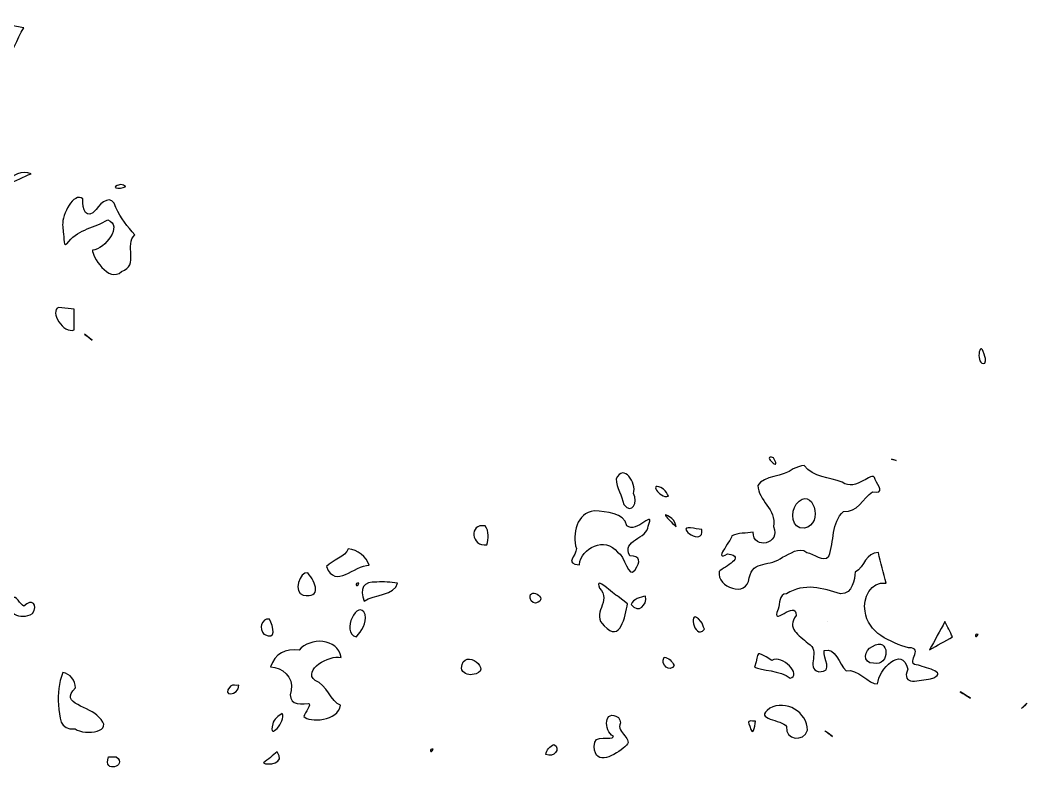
# Model space of a CAD drawing. Header units: centimetres. Extents: x -10.8 to 7.1, y -6.8 to 6.6.
# Drawn here: x 3.161 to 5.507, y 3.04 to 4.785 of the extents above; entities that cross this region are included whole.
import ezdxf

# ---------------------------------------------------------------- set-up
doc = ezdxf.new("R2010")
doc.units = ezdxf.units.CM
doc.header["$MEASUREMENT"] = 0
doc.layers.add('Layer 1', color=7, linetype='Continuous')

msp = doc.modelspace()

# ---------------------------------------------------------------- linework, layer by layer
at = {"layer": 'Layer 1'}
for points, knots in [([(3.16916, 4.76722), (3.15159, 4.74212), (3.14638, 4.70427), (3.12021, 4.68803), (3.12021, 4.68803), (3.09859, 4.68021), (3.06443, 4.64895), (3.07002, 4.69193), (3.07002, 4.69193), (3.0643, 4.72426), (3.05296, 4.759), (3.09313, 4.77169), (3.09313, 4.77169), (3.10459, 4.78533), (3.12171, 4.7737), (3.13634, 4.77318), (3.13634, 4.77318), (3.14728, 4.77119), (3.15822, 4.7692), (3.16916, 4.76721), (3.16916, 4.76721), (3.16916, 4.76721), (3.16916, 4.76722), (3.16916, 4.76722)], [0, 0, 0, 0, 0.1428571, 0.1428571, 0.1428571, 0.1428571, 0.2857143, 0.2857143, 0.2857143, 0.2857143, 0.4285714, 0.4285714, 0.4285714, 0.4285714, 0.5714286, 0.5714286, 0.5714286, 0.5714286, 0.7142857, 0.7142857, 0.7142857, 0.7142857, 1, 1, 1, 1]), ([(3.18667, 4.42731), (3.16878, 4.41936), (3.15089, 4.41141), (3.133, 4.40346), (3.133, 4.40346), (3.13924, 4.42564), (3.16618, 4.43606), (3.18667, 4.42731)], [0, 0, 0, 0, 0.3333333, 0.3333333, 0.3333333, 0.3333333, 1, 1, 1, 1]), ([(3.40739, 4.39749), (3.39072, 4.3893), (3.36703, 4.3948), (3.39567, 4.40246), (3.39567, 4.40246), (3.39994, 4.40174), (3.40355, 4.39928), (3.40739, 4.39749)], [0, 0, 0, 0, 0.3333333, 0.3333333, 0.3333333, 0.3333333, 1, 1, 1, 1]), ([(3.2599, 4.30795), (3.25908, 4.33099), (3.28517, 4.38659), (3.30732, 4.36844), (3.30732, 4.36844), (3.30577, 4.34447), (3.31483, 4.3167), (3.3382, 4.34396), (3.3382, 4.34396), (3.35065, 4.3618), (3.37408, 4.38118), (3.38429, 4.34871), (3.38429, 4.34871), (3.39456, 4.32347), (3.41178, 4.30416), (3.42814, 4.28488), (3.42814, 4.28488), (3.40292, 4.26205), (3.43909, 4.21309), (3.3975, 4.19927), (3.3975, 4.19927), (3.36662, 4.17107), (3.32776, 4.23662), (3.32965, 4.24922), (3.32965, 4.24922), (3.35873, 4.25096), (3.40146, 4.30725), (3.36497, 4.31954), (3.36497, 4.31954), (3.33537, 4.3017), (3.29805, 4.29802), (3.27464, 4.26964), (3.27464, 4.26964), (3.25884, 4.24783), (3.26426, 4.28034), (3.26139, 4.29148), (3.26139, 4.29148), (3.2609, 4.29697), (3.2604, 4.30247), (3.25991, 4.30796), (3.25991, 4.30796), (3.25991, 4.30796), (3.2599, 4.30795), (3.2599, 4.30795)], [0, 0, 0, 0, 0.0833333, 0.0833333, 0.0833333, 0.0833333, 0.1666667, 0.1666667, 0.1666667, 0.1666667, 0.25, 0.25, 0.25, 0.25, 0.3333333, 0.3333333, 0.3333333, 0.3333333, 0.4166667, 0.4166667, 0.4166667, 0.4166667, 0.5, 0.5, 0.5, 0.5, 0.5833333, 0.5833333, 0.5833333, 0.5833333, 0.6666667, 0.6666667, 0.6666667, 0.6666667, 0.75, 0.75, 0.75, 0.75, 0.8333333, 0.8333333, 0.8333333, 0.8333333, 1, 1, 1, 1]), ([(3.28718, 4.11122), (3.28718, 4.11122), (3.28718, 4.06351), (3.28718, 4.06351), (3.28718, 4.06351), (3.26185, 4.05238), (3.22835, 4.10749), (3.25114, 4.11572), (3.25114, 4.11572), (3.25114, 4.11572), (3.28718, 4.11122), (3.28718, 4.11122)], [0, 0, 0, 0, 0.25, 0.25, 0.25, 0.25, 0.5, 0.5, 0.5, 0.5, 1, 1, 1, 1]), ([(5.40927, 3.98596), (5.38669, 3.97683), (5.39637, 4.04692), (5.40788, 4.00646), (5.40788, 4.00646), (5.40998, 4.00002), (5.41291, 3.99246), (5.40927, 3.98596)], [0, 0, 0, 0, 0.3333333, 0.3333333, 0.3333333, 0.3333333, 1, 1, 1, 1]), ([(4.54992, 3.71585), (4.56724, 3.75299), (4.59878, 3.70629), (4.59037, 3.68178), (4.59037, 3.68178), (4.6025, 3.66189), (4.58659, 3.63127), (4.56776, 3.65644), (4.56776, 3.65644), (4.56422, 3.67702), (4.55012, 3.69481), (4.54992, 3.71585)], [0, 0, 0, 0, 0.25, 0.25, 0.25, 0.25, 0.5, 0.5, 0.5, 0.5, 1, 1, 1, 1]), ([(4.98839, 3.74704), (5.00929, 3.71923), (5.04678, 3.7201), (5.07661, 3.70793), (5.07661, 3.70793), (5.09405, 3.69737), (5.11033, 3.70233), (5.12624, 3.71218), (5.12624, 3.71218), (5.13584, 3.71414), (5.15077, 3.73156), (5.15379, 3.71442), (5.15379, 3.71442), (5.1604, 3.69897), (5.17807, 3.68073), (5.14758, 3.68606), (5.14758, 3.68606), (5.12461, 3.67039), (5.11263, 3.63618), (5.0802, 3.6401), (5.0802, 3.6401), (5.05075, 3.61418), (5.0592, 3.56954), (5.04577, 3.53593), (5.04577, 3.53593), (5.03118, 3.51954), (5.01166, 3.54197), (4.99447, 3.54459), (4.99447, 3.54459), (4.97468, 3.55917), (4.95629, 3.54066), (4.93744, 3.53307), (4.93744, 3.53307), (4.91062, 3.51022), (4.86798, 3.52829), (4.86021, 3.48494), (4.86021, 3.48494), (4.85491, 3.43716), (4.78444, 3.4634), (4.78998, 3.4999), (4.78998, 3.4999), (4.80249, 3.51161), (4.85513, 3.53394), (4.80963, 3.54116), (4.80963, 3.54116), (4.77487, 3.52091), (4.81626, 3.5697), (4.81998, 3.58323), (4.81998, 3.58323), (4.83482, 3.59049), (4.85289, 3.5887), (4.86913, 3.59199), (4.86913, 3.59199), (4.86913, 3.54834), (4.9354, 3.56543), (4.9167, 3.60455), (4.9167, 3.60455), (4.92466, 3.64524), (4.88028, 3.66625), (4.88037, 3.70061), (4.88037, 3.70061), (4.89343, 3.72395), (4.93927, 3.72002), (4.96269, 3.73936), (4.96269, 3.73936), (4.97092, 3.74239), (4.97957, 3.74647), (4.9884, 3.74704), (4.9884, 3.74704), (4.9884, 3.74704), (4.98839, 3.74704), (4.98839, 3.74704)], [0, 0, 0, 0, 0.0526316, 0.0526316, 0.0526316, 0.0526316, 0.1052632, 0.1052632, 0.1052632, 0.1052632, 0.1578947, 0.1578947, 0.1578947, 0.1578947, 0.2105263, 0.2105263, 0.2105263, 0.2105263, 0.2631579, 0.2631579, 0.2631579, 0.2631579, 0.3157895, 0.3157895, 0.3157895, 0.3157895, 0.3684211, 0.3684211, 0.3684211, 0.3684211, 0.4210526, 0.4210526, 0.4210526, 0.4210526, 0.4736842, 0.4736842, 0.4736842, 0.4736842, 0.5263158, 0.5263158, 0.5263158, 0.5263158, 0.5789474, 0.5789474, 0.5789474, 0.5789474, 0.6315789, 0.6315789, 0.6315789, 0.6315789, 0.6842105, 0.6842105, 0.6842105, 0.6842105, 0.7368421, 0.7368421, 0.7368421, 0.7368421, 0.7894737, 0.7894737, 0.7894737, 0.7894737, 0.8421053, 0.8421053, 0.8421053, 0.8421053, 0.8947368, 0.8947368, 0.8947368, 0.8947368, 1, 1, 1, 1]), ([(4.67219, 3.67548), (4.65, 3.6687), (4.62339, 3.71508), (4.66048, 3.69202), (4.66048, 3.69202), (4.66574, 3.68756), (4.6687, 3.68125), (4.67219, 3.67548)], [0, 0, 0, 0, 0.3333333, 0.3333333, 0.3333333, 0.3333333, 1, 1, 1, 1]), ([(4.98839, 3.60141), (5.03695, 3.60866), (5.00755, 3.70424), (4.96979, 3.65712), (4.96979, 3.65712), (4.95661, 3.63908), (4.9574, 3.59805), (4.98839, 3.60141)], [0, 0, 0, 0, 0.3333333, 0.3333333, 0.3333333, 0.3333333, 1, 1, 1, 1]), ([(4.45728, 3.55364), (4.44735, 3.58765), (4.45765, 3.63643), (4.499, 3.64156), (4.499, 3.64156), (4.52802, 3.63809), (4.56775, 3.63859), (4.57495, 3.60675), (4.57495, 3.60675), (4.59677, 3.58664), (4.6429, 3.64946), (4.62428, 3.60595), (4.62428, 3.60595), (4.62503, 3.57624), (4.5603, 3.57366), (4.58208, 3.53691), (4.58208, 3.53691), (4.60664, 3.53647), (4.60788, 3.5221), (4.59402, 3.50407), (4.59402, 3.50407), (4.57798, 3.47873), (4.57044, 3.53948), (4.5534, 3.54479), (4.5534, 3.54479), (4.52467, 3.58364), (4.4682, 3.55433), (4.4643, 3.51589), (4.4643, 3.51589), (4.42812, 3.51791), (4.45783, 3.53601), (4.45727, 3.55364), (4.45727, 3.55364), (4.45727, 3.55364), (4.45728, 3.55364), (4.45728, 3.55364)], [0, 0, 0, 0, 0.1, 0.1, 0.1, 0.1, 0.2, 0.2, 0.2, 0.2, 0.3, 0.3, 0.3, 0.3, 0.4, 0.4, 0.4, 0.4, 0.5, 0.5, 0.5, 0.5, 0.6, 0.6, 0.6, 0.6, 0.7, 0.7, 0.7, 0.7, 0.8, 0.8, 0.8, 0.8, 1, 1, 1, 1]), ([(4.69013, 3.60391), (4.6763, 3.616), (4.64658, 3.6473), (4.68003, 3.62373), (4.68003, 3.62373), (4.6853, 3.61833), (4.68855, 3.61123), (4.69013, 3.60391)], [0, 0, 0, 0, 0.3333333, 0.3333333, 0.3333333, 0.3333333, 1, 1, 1, 1]), ([(4.24879, 3.56217), (4.21195, 3.55653), (4.20617, 3.61354), (4.24504, 3.60615), (4.24504, 3.60615), (4.25402, 3.59377), (4.25194, 3.57628), (4.24879, 3.56217)], [0, 0, 0, 0, 0.3333333, 0.3333333, 0.3333333, 0.3333333, 1, 1, 1, 1]), ([(4.74975, 3.59795), (4.75476, 3.55629), (4.68695, 3.60462), (4.72353, 3.6017), (4.72353, 3.6017), (4.73227, 3.60045), (4.74101, 3.5992), (4.74975, 3.59795)], [0, 0, 0, 0, 0.3333333, 0.3333333, 0.3333333, 0.3333333, 1, 1, 1, 1]), ([(3.97447, 3.51447), (3.94106, 3.51517), (3.89444, 3.45783), (3.87507, 3.51149), (3.87507, 3.51149), (3.88918, 3.52727), (3.91886, 3.53392), (3.92575, 3.55297), (3.92575, 3.55297), (3.94693, 3.55119), (3.96818, 3.5349), (3.97447, 3.51447)], [0, 0, 0, 0, 0.25, 0.25, 0.25, 0.25, 0.5, 0.5, 0.5, 0.5, 1, 1, 1, 1]), ([(5.16116, 3.54428), (5.16712, 3.52043), (5.17309, 3.49657), (5.17905, 3.47272), (5.17905, 3.47272), (5.14329, 3.47869), (5.12452, 3.4373), (5.13017, 3.40719), (5.13017, 3.40719), (5.13571, 3.35706), (5.18961, 3.3349), (5.23171, 3.32173), (5.23171, 3.32173), (5.27154, 3.3247), (5.21811, 3.28139), (5.25508, 3.28189), (5.25508, 3.28189), (5.27393, 3.27415), (5.32746, 3.26366), (5.28296, 3.24994), (5.28296, 3.24994), (5.25762, 3.24674), (5.21333, 3.23176), (5.22979, 3.27269), (5.22979, 3.27269), (5.21622, 3.32857), (5.16211, 3.27122), (5.15924, 3.23826), (5.15924, 3.23826), (5.13916, 3.23651), (5.11264, 3.27481), (5.08612, 3.26883), (5.08612, 3.26883), (5.06927, 3.2835), (5.06162, 3.32479), (5.03516, 3.3158), (5.03516, 3.3158), (5.03014, 3.29685), (5.05947, 3.26599), (5.0223, 3.26597), (5.0223, 3.26597), (4.9903, 3.27571), (5.02884, 3.31563), (4.99709, 3.33282), (4.99709, 3.33282), (4.97606, 3.35198), (4.94628, 3.36767), (4.96939, 3.39743), (4.96939, 3.39743), (4.97048, 3.43769), (4.90784, 3.36534), (4.9277, 3.41219), (4.9277, 3.41219), (4.93303, 3.42518), (4.92785, 3.44701), (4.94726, 3.44814), (4.94726, 3.44814), (4.98783, 3.47406), (5.03213, 3.46132), (5.07271, 3.44802), (5.07271, 3.44802), (5.10287, 3.44688), (5.10503, 3.483), (5.10735, 3.49875), (5.10735, 3.49875), (5.12865, 3.51021), (5.13268, 3.54496), (5.16114, 3.54429), (5.16114, 3.54429), (5.16114, 3.54429), (5.16116, 3.54428), (5.16116, 3.54428)], [0, 0, 0, 0, 0.0526316, 0.0526316, 0.0526316, 0.0526316, 0.1052632, 0.1052632, 0.1052632, 0.1052632, 0.1578947, 0.1578947, 0.1578947, 0.1578947, 0.2105263, 0.2105263, 0.2105263, 0.2105263, 0.2631579, 0.2631579, 0.2631579, 0.2631579, 0.3157895, 0.3157895, 0.3157895, 0.3157895, 0.3684211, 0.3684211, 0.3684211, 0.3684211, 0.4210526, 0.4210526, 0.4210526, 0.4210526, 0.4736842, 0.4736842, 0.4736842, 0.4736842, 0.5263158, 0.5263158, 0.5263158, 0.5263158, 0.5789474, 0.5789474, 0.5789474, 0.5789474, 0.6315789, 0.6315789, 0.6315789, 0.6315789, 0.6842105, 0.6842105, 0.6842105, 0.6842105, 0.7368421, 0.7368421, 0.7368421, 0.7368421, 0.7894737, 0.7894737, 0.7894737, 0.7894737, 0.8421053, 0.8421053, 0.8421053, 0.8421053, 0.8947368, 0.8947368, 0.8947368, 0.8947368, 1, 1, 1, 1]), ([(3.83134, 3.49658), (3.85087, 3.4741), (3.86442, 3.437), (3.82034, 3.44518), (3.82034, 3.44518), (3.79705, 3.44892), (3.81206, 3.50195), (3.83134, 3.49658)], [0, 0, 0, 0, 0.3333333, 0.3333333, 0.3333333, 0.3333333, 1, 1, 1, 1]), ([(4.04012, 3.47272), (4.03498, 3.44354), (3.98492, 3.44716), (3.9626, 3.43098), (3.9626, 3.43098), (3.95117, 3.45857), (3.96012, 3.47854), (3.99256, 3.47535), (3.99256, 3.47535), (4.00845, 3.47651), (4.02439, 3.47497), (4.04013, 3.47273), (4.04013, 3.47273), (4.04013, 3.47273), (4.04012, 3.47272), (4.04012, 3.47272)], [0, 0, 0, 0, 0.2, 0.2, 0.2, 0.2, 0.4, 0.4, 0.4, 0.4, 0.6, 0.6, 0.6, 0.6, 1, 1, 1, 1]), ([(4.57684, 3.42502), (4.57083, 3.39719), (4.56002, 3.33145), (4.5224, 3.37351), (4.5224, 3.37351), (4.48923, 3.40057), (4.54162, 3.43143), (4.51127, 3.46126), (4.51127, 3.46126), (4.49877, 3.49428), (4.54286, 3.44647), (4.55471, 3.44162), (4.55471, 3.44162), (4.55471, 3.44162), (4.57684, 3.42502), (4.57684, 3.42502)], [0, 0, 0, 0, 0.2, 0.2, 0.2, 0.2, 0.4, 0.4, 0.4, 0.4, 0.6, 0.6, 0.6, 0.6, 1, 1, 1, 1]), ([(4.36209, 3.42621), (4.39955, 3.43644), (4.33795, 3.46924), (4.35168, 3.43197), (4.35168, 3.43197), (4.35168, 3.43197), (4.35627, 3.42795), (4.35627, 3.42795), (4.35627, 3.42795), (4.35627, 3.42795), (4.36209, 3.42622), (4.36209, 3.42622), (4.36209, 3.42622), (4.36209, 3.42622), (4.36209, 3.42621), (4.36209, 3.42621)], [0, 0, 0, 0, 0.2, 0.2, 0.2, 0.2, 0.4, 0.4, 0.4, 0.4, 0.6, 0.6, 0.6, 0.6, 1, 1, 1, 1]), ([(3.16946, 3.41905), (3.18771, 3.43871), (3.20451, 3.42179), (3.18958, 3.40211), (3.18958, 3.40211), (3.16227, 3.38536), (3.12082, 3.40325), (3.14398, 3.43749), (3.14398, 3.43749), (3.14929, 3.44725), (3.1625, 3.42226), (3.16946, 3.41905)], [0, 0, 0, 0, 0.25, 0.25, 0.25, 0.25, 0.5, 0.5, 0.5, 0.5, 1, 1, 1, 1]), ([(3.94467, 3.34749), (3.9054, 3.35666), (3.94988, 3.44069), (3.9652, 3.39949), (3.9652, 3.39949), (3.96926, 3.37974), (3.95626, 3.36202), (3.94467, 3.34749)], [0, 0, 0, 0, 0.3333333, 0.3333333, 0.3333333, 0.3333333, 1, 1, 1, 1]), ([(4.6186, 3.4429), (4.62231, 3.42048), (4.60204, 3.4019), (4.58514, 3.42299), (4.58514, 3.42299), (4.58977, 3.43642), (4.60649, 3.43959), (4.6186, 3.4429)], [0, 0, 0, 0, 0.3333333, 0.3333333, 0.3333333, 0.3333333, 1, 1, 1, 1]), ([(4.75576, 3.36538), (4.73092, 3.33603), (4.71507, 3.42339), (4.74757, 3.38362), (4.74757, 3.38362), (4.7516, 3.37817), (4.75317, 3.37152), (4.75576, 3.36538)], [0, 0, 0, 0, 0.3333333, 0.3333333, 0.3333333, 0.3333333, 1, 1, 1, 1]), ([(3.74194, 3.38923), (3.75127, 3.37183), (3.75991, 3.3369), (3.72918, 3.35392), (3.72918, 3.35392), (3.7171, 3.36491), (3.72259, 3.39206), (3.74194, 3.38923)], [0, 0, 0, 0, 0.3333333, 0.3333333, 0.3333333, 0.3333333, 1, 1, 1, 1]), ([(5.33419, 3.34749), (5.3163, 3.33755), (5.29841, 3.32761), (5.28052, 3.31767), (5.28052, 3.31767), (5.29245, 3.33954), (5.30437, 3.3614), (5.3163, 3.38327), (5.3163, 3.38327), (5.32226, 3.37134), (5.32823, 3.35942), (5.33419, 3.34749)], [0, 0, 0, 0, 0.25, 0.25, 0.25, 0.25, 0.5, 0.5, 0.5, 0.5, 1, 1, 1, 1]), ([(3.90888, 3.29979), (3.88078, 3.3062), (3.81857, 3.27032), (3.8482, 3.24584), (3.8482, 3.24584), (3.87602, 3.23783), (3.88428, 3.19567), (3.90794, 3.18844), (3.90794, 3.18844), (3.90274, 3.15074), (3.8343, 3.14754), (3.82206, 3.16193), (3.82206, 3.16193), (3.82379, 3.17125), (3.84282, 3.1908), (3.83194, 3.19266), (3.83194, 3.19266), (3.80786, 3.18833), (3.78363, 3.19204), (3.79236, 3.22253), (3.79236, 3.22253), (3.79885, 3.25535), (3.77206, 3.27601), (3.74469, 3.27744), (3.74469, 3.27744), (3.75454, 3.30869), (3.77951, 3.32109), (3.81104, 3.31667), (3.81104, 3.31667), (3.83607, 3.34718), (3.90188, 3.34556), (3.90887, 3.2998), (3.90887, 3.2998), (3.90887, 3.2998), (3.90888, 3.29979), (3.90888, 3.29979)], [0, 0, 0, 0, 0.1, 0.1, 0.1, 0.1, 0.2, 0.2, 0.2, 0.2, 0.3, 0.3, 0.3, 0.3, 0.4, 0.4, 0.4, 0.4, 0.5, 0.5, 0.5, 0.5, 0.6, 0.6, 0.6, 0.6, 0.7, 0.7, 0.7, 0.7, 0.8, 0.8, 0.8, 0.8, 1, 1, 1, 1]), ([(5.14954, 3.28613), (5.18976, 3.27668), (5.18832, 3.35229), (5.14712, 3.3251), (5.14712, 3.3251), (5.12793, 3.31844), (5.12348, 3.28556), (5.14954, 3.28613)], [0, 0, 0, 0, 0.3333333, 0.3333333, 0.3333333, 0.3333333, 1, 1, 1, 1]), ([(4.21462, 3.25964), (4.26942, 3.26582), (4.19337, 3.32768), (4.18934, 3.27434), (4.18934, 3.27434), (4.19149, 3.26345), (4.20457, 3.25803), (4.21462, 3.25964)], [0, 0, 0, 0, 0.3333333, 0.3333333, 0.3333333, 0.3333333, 1, 1, 1, 1]), ([(4.91276, 3.29273), (4.93716, 3.30751), (4.98425, 3.25743), (4.9553, 3.25146), (4.9553, 3.25146), (4.93281, 3.27024), (4.88805, 3.26847), (4.87244, 3.27724), (4.87244, 3.27724), (4.88524, 3.31301), (4.87012, 3.31806), (4.91276, 3.29274), (4.91276, 3.29274), (4.91276, 3.29274), (4.91276, 3.29273), (4.91276, 3.29273)], [0, 0, 0, 0, 0.2, 0.2, 0.2, 0.2, 0.4, 0.4, 0.4, 0.4, 0.6, 0.6, 0.6, 0.6, 1, 1, 1, 1]), ([(4.66176, 3.30019), (4.65169, 3.28219), (4.67616, 3.26376), (4.68492, 3.28114), (4.68492, 3.28114), (4.68101, 3.29037), (4.67212, 3.29918), (4.66176, 3.30019)], [0, 0, 0, 0, 0.3333333, 0.3333333, 0.3333333, 0.3333333, 1, 1, 1, 1]), ([(3.29009, 3.22862), (3.24878, 3.19136), (3.32695, 3.18449), (3.3437, 3.16103), (3.3437, 3.16103), (3.3841, 3.12604), (3.31217, 3.11659), (3.28882, 3.13327), (3.28882, 3.13327), (3.25242, 3.12884), (3.253, 3.16112), (3.25035, 3.18922), (3.25035, 3.18922), (3.24829, 3.21457), (3.25058, 3.2407), (3.26027, 3.26441), (3.26027, 3.26441), (3.27798, 3.26225), (3.28938, 3.24556), (3.29009, 3.22863), (3.29009, 3.22863), (3.29009, 3.22863), (3.29009, 3.22862), (3.29009, 3.22862)], [0, 0, 0, 0, 0.1428571, 0.1428571, 0.1428571, 0.1428571, 0.2857143, 0.2857143, 0.2857143, 0.2857143, 0.4285714, 0.4285714, 0.4285714, 0.4285714, 0.5714286, 0.5714286, 0.5714286, 0.5714286, 0.7142857, 0.7142857, 0.7142857, 0.7142857, 1, 1, 1, 1]), ([(3.67055, 3.2348), (3.67124, 3.21089), (3.62613, 3.20581), (3.65155, 3.23288), (3.65155, 3.23288), (3.65658, 3.23797), (3.66452, 3.23305), (3.67055, 3.2348)], [0, 0, 0, 0, 0.3333333, 0.3333333, 0.3333333, 0.3333333, 1, 1, 1, 1]), ([(5.37623, 3.20499), (5.36007, 3.21469), (5.33704, 3.2285), (5.36568, 3.21132), (5.36568, 3.21132), (5.3692, 3.20921), (5.37271, 3.2071), (5.37623, 3.20499)], [0, 0, 0, 0, 0.3333333, 0.3333333, 0.3333333, 0.3333333, 1, 1, 1, 1]), ([(4.90818, 3.18119), (4.94507, 3.2024), (4.99585, 3.17177), (4.99609, 3.1302), (4.99609, 3.1302), (4.98842, 3.10149), (4.94305, 3.10723), (4.94709, 3.13855), (4.94709, 3.13855), (4.93732, 3.15628), (4.86767, 3.1532), (4.90818, 3.18119)], [0, 0, 0, 0, 0.25, 0.25, 0.25, 0.25, 0.5, 0.5, 0.5, 0.5, 1, 1, 1, 1]), ([(3.77193, 3.1692), (3.78168, 3.15127), (3.73773, 3.10258), (3.74977, 3.14459), (3.74977, 3.14459), (3.75184, 3.15635), (3.76275, 3.16317), (3.77193, 3.1692)], [0, 0, 0, 0, 0.3333333, 0.3333333, 0.3333333, 0.3333333, 1, 1, 1, 1]), ([(4.55536, 3.15954), (4.5223, 3.18184), (4.51944, 3.12868), (4.54366, 3.11549), (4.54366, 3.11549), (4.54146, 3.10341), (4.49614, 3.12558), (4.49916, 3.09209), (4.49916, 3.09209), (4.49986, 3.04266), (4.55013, 3.07344), (4.57021, 3.09168), (4.57021, 3.09168), (4.59558, 3.11062), (4.548, 3.12237), (4.56026, 3.14736), (4.56026, 3.14736), (4.56026, 3.14736), (4.55873, 3.15364), (4.55873, 3.15364), (4.55873, 3.15364), (4.55873, 3.15364), (4.55537, 3.15954), (4.55537, 3.15954), (4.55537, 3.15954), (4.55537, 3.15954), (4.55536, 3.15954), (4.55536, 3.15954)], [0, 0, 0, 0, 0.125, 0.125, 0.125, 0.125, 0.25, 0.25, 0.25, 0.25, 0.375, 0.375, 0.375, 0.375, 0.5, 0.5, 0.5, 0.5, 0.625, 0.625, 0.625, 0.625, 0.75, 0.75, 0.75, 0.75, 1, 1, 1, 1]), ([(4.87512, 3.15131), (4.87267, 3.13634), (4.86926, 3.11164), (4.86157, 3.13976), (4.86157, 3.13976), (4.85196, 3.15595), (4.86569, 3.15066), (4.87512, 3.15131)], [0, 0, 0, 0, 0.3333333, 0.3333333, 0.3333333, 0.3333333, 1, 1, 1, 1]), ([(3.7597, 3.07975), (3.78149, 3.05226), (3.73585, 3.04769), (3.72844, 3.0537), (3.72844, 3.0537), (3.73886, 3.06238), (3.74928, 3.07107), (3.7597, 3.07975)], [0, 0, 0, 0, 0.3333333, 0.3333333, 0.3333333, 0.3333333, 1, 1, 1, 1]), ([(4.38607, 3.07379), (4.40407, 3.06372), (4.4225, 3.08819), (4.40513, 3.09695), (4.40513, 3.09695), (4.3959, 3.09304), (4.38709, 3.08415), (4.38607, 3.07379)], [0, 0, 0, 0, 0.3333333, 0.3333333, 0.3333333, 0.3333333, 1, 1, 1, 1]), ([(3.36692, 3.06797), (3.35222, 3.02765), (3.41335, 3.04667), (3.38508, 3.06797), (3.38508, 3.06797), (3.37903, 3.06812), (3.37297, 3.06781), (3.36692, 3.06797)], [0, 0, 0, 0, 0.3333333, 0.3333333, 0.3333333, 0.3333333, 1, 1, 1, 1])]:
    msp.add_open_spline(points, degree=3, knots=knots, dxfattribs=at)
for points in [[(3.3287, 4.03964), (3.31703, 4.04839), (3.29535, 4.06465), (3.3287, 4.03964)], [(4.91677, 3.76493), (4.93891, 3.72695), (4.88605, 3.77554), (4.91677, 3.76493)], [(5.20292, 3.75896), (5.1897, 3.76226), (5.18603, 3.76318), (5.20292, 3.75896)], [(3.95068, 3.47272), (3.94513, 3.45924), (3.93911, 3.47562), (3.95068, 3.47272)], [(5.04194, 3.38327), (5.04194, 3.38327), (5.04194, 3.38327), (5.04194, 3.38327)], [(5.39388, 3.35346), (5.38833, 3.33998), (5.38231, 3.35636), (5.39388, 3.35346)], [(5.50726, 3.19306), (5.49314, 3.17894), (5.48895, 3.17475), (5.50726, 3.19306)], [(5.05404, 3.11553), (5.04237, 3.12428), (5.02069, 3.14054), (5.05404, 3.11553)], [(4.12364, 3.08571), (4.11809, 3.07223), (4.11207, 3.08861), (4.12364, 3.08571)]]:
    msp.add_open_spline(points, degree=3, dxfattribs=at)

doc.saveas('drawing.dxf')
